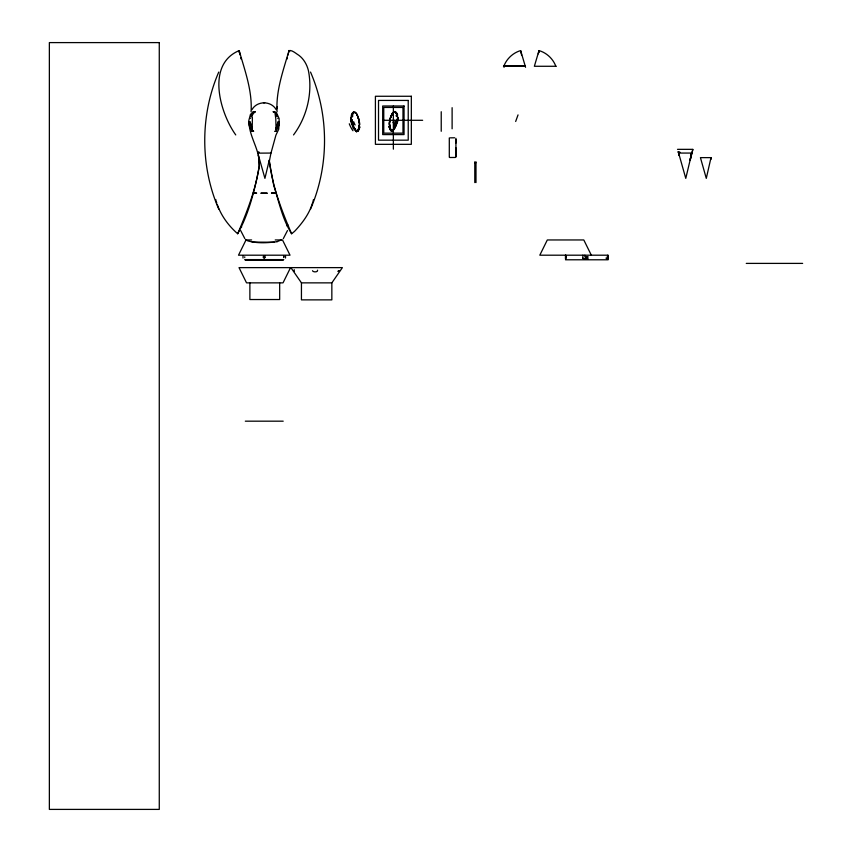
<?xml version="1.0" encoding="UTF-8"?>
<svg xmlns="http://www.w3.org/2000/svg" width="852" height="852" viewBox="0 0 852 852"><rect width="100%" height="100%" fill="white"/><g stroke="black" fill="none" stroke-linecap="round" stroke-linejoin="round"><path stroke-width="1.28" d="M301.448 282.864L301.438 299.872L331.843 299.872L331.843 282.864L342.397 267.624L290.883 267.624L301.448 282.864L331.843 282.864M389.63 125.595L389.758 126.192A13.44 13.44 0 0 1 389.407 123.849L389.396 123.167A12.077 12.077 0 0 1 389.407 122.731L389.417 122.571A16.667 16.667 0 0 1 390.322 118.29L392.719 112.72M389.396 123.465L389.779 126.543M397.841 119.28L397.852 119.205A8.499 8.499 0 0 1 397.458 121.261L397.458 121.357M455.926 156.587L455.926 157.045M455.926 156.31L455.937 147.801M455.926 156.768L455.926 149.931M351.045 119.557L351.045 119.599A8.499 8.499 0 0 0 351.439 121.612L352.004 123.348M359.501 123.838L359.501 123.678M244.748 257.581L244.758 256.825M283.78 256.303L283.769 257.581M283.769 256.974L283.78 256.335M252.384 118.258C250.339 113.998 257.655 111.154 253.363 111.676L250.445 114.434L248.805 120.569L249.285 125.766L252.011 131.336L252.203 129.461M359.491 124.254L359.48 124.158A13.44 13.44 0 0 1 359.033 126.937L358.649 128.183A10.607 10.607 0 0 1 357.414 130.644M294.217 271.447L294.217 269.679M608.147 257.048L608.147 258.859M565.472 258.859L565.472 257.08M359.469 124.594L359.129 126.81M255.11 111.729L253.204 112.709L253.385 111.729M389.417 123.242L389.609 121.421M351.045 119.429L351.791 115.531M351.301 117.587L351.088 118.694A12.578 12.578 0 0 1 351.258 117.608L351.748 115.659M690.163 160.389L691.441 153.062M690.237 160.091L690.408 157.971M270.957 153.062L269.296 161.443L273.769 185.502M252.203 129.461L252.384 118.3M359.448 124.935L359.15 126.724M690.706 154.563L690.557 156.331M313.472 199.549L312.972 201.658M351.12 118.662L351.205 117.832M259.253 166.598L258.614 158.429M277.07 108.651L277.39 106.553M566.133 258.646L565.834 255.195M258.965 167.258C255.493 190.422 246.771 212.34 237.676 233.746C228.741 225.95 221.211 215.929 217.335 204.608M389.641 121.24L390.344 118.343M249.072 121.868C248.965 137.545 261.319 151.326 259.093 167.599C254.641 190.262 248.997 213.458 237.676 233.746M359.31 125.713L359.193 126.554M293.535 134.925C307.061 116.799 312.876 92.527 308.349 70.279C306.667 63.836 303.003 57.638 297.103 54.134C295.388 52.931 288.604 47.627 288.562 52.558M538.283 53.846L538.996 50.598C546.611 52.728 553.108 58.863 555.823 66.275M351.386 117.203L351.546 116.16A6.784 6.784 0 0 1 352.962 112.922M351.418 117.043L351.471 116.479M287.976 55.082L288.253 53.846M287.124 58.958L287.412 57.68M692.825 149.462L690.195 159.569M253.374 112.113L255.121 112.049M397.746 120.111L397.085 122.475M269.317 159.942L264.929 178.377L258.454 155.437M690.163 159.942L685.775 178.377L679.3 155.437M690.184 160.336L692.857 149.345L677.51 149.345M389.918 119.781L390.866 116.596L390.535 117.778M389.96 119.621L390.12 119.067M390.046 119.323L390.152 118.684M397.469 121.122L397.341 121.74M710.887 157.631L710.728 159.452L711.186 157.631L700.429 157.631L706.287 178.377L711.015 157.588M390.248 118.652L390.621 117.288M397.373 121.442L397.17 122.028M274.791 111.676L275.782 118.513L276.112 131.336L279.051 125.052L279.126 118.534L276.474 112.773L273.066 111.676C277.177 113.465 270.808 111.324 274.749 112.049M390.365 118.279L390.504 117.597M397.202 122.411L397.277 121.708M312.471 203.053C309.276 213.958 302.204 223.245 294.515 231.403L291.597 233.746C282.385 219.124 278.977 201.786 273.769 185.512M515.673 121.474L518.037 114.892M391.302 115.521L390.866 116.639M391.036 116.181L390.993 116.309M218.751 72.069C200.082 115.095 200.082 166.087 218.751 209.113M310.522 209.113C329.192 166.087 329.192 115.095 310.522 72.069M351.993 114.945L352.579 113.976M395.935 125.116L395.818 125.372A17.445 6.624 -71.2 0 1 395.285 126.32L394.785 127.715L395.435 126.32A38.723 38.723 0 0 0 396.638 123.646L396.925 122.773L396.478 124.328M391.057 116.415L391.164 115.851M391.174 116.117L391.334 115.435M396.563 123.678L395.765 125.926M391.27 115.659L391.696 114.605M538.996 50.598L534.364 66.275L556.164 66.275M391.59 114.86L391.483 115.403L392.357 113.273M391.537 115.297L392.719 112.602M395.988 125.297L395.701 125.926M289.35 50.492L289.659 51.642M391.75 114.818L392.048 114.211M395.775 125.446L395.435 126.469M395.722 126.011L394.806 127.544M239.178 52.558L239.188 50.598C206.046 64.358 219.827 112.698 235.748 134.925M520.636 52.558L520.647 50.598C513.032 52.76 506.578 58.852 503.809 66.275M287.465 230.583L283.29 238.677M246.015 239.955L238.507 255.195L290.021 255.195L282.502 239.955L275.217 239.955M392.069 114.147L392.197 113.582M394.764 127.438L393.965 128.748M394.678 127.853L393.251 130.058L394.764 127.619L394.125 128.961M393.901 129.334L394.593 127.768L394.551 128.311M394.636 128.151L394.455 128.471M394.433 128.002L394.188 128.769A14.622 14.622 0 0 1 393.411 129.919L393.315 129.962M289.02 50.492C283.311 70.503 275.771 90.653 277.07 111.782M287.071 226.014L287.784 224.768M393.709 129.344L393.89 128.854M393.869 129.504L393.624 129.877A13.11 11.598 48.7 0 1 393.336 130.441M392.847 130.771A2.737 2.386 11.6 0 1 393.102 130.26L393.209 130.186A2.29 2.29 0 0 0 392.847 130.793A2.418 2.055 13.2 0 1 393.113 130.218L393.081 130.548A2.545 2.205 11.2 0 0 392.847 131.07M356.413 131.751A1.076 1.033 -3.2 0 0 357.169 131.165L356.967 131.155A1.448 1.246 -64.7 0 0 357.158 130.888L357.233 130.878A2.023 1.832 -36.1 0 1 355.976 130.26M357.339 130.952L357.233 131.091A1.203 1.15 3.9 0 1 356.455 131.719M392.548 113.263L394.029 112.113L395.52 112.698M357.254 131.059L357.233 130.888A2.034 2.034 0 0 1 356.903 131.229L356.732 131.219M251.958 109.674C257.059 100.6 271.096 100.6 276.197 109.674M587.497 258.646L587.465 257.219M586.208 257.187C587.773 255.696 583.844 260.03 588.295 258.933M353.047 112.996L353.292 112.773A4.175 4.175 0 0 1 354.176 112.198M353.25 113.178L354.805 112.453L356.498 113.657M281.171 239.955L277.134 241.659M245.887 239.955L248.007 240.946C257.304 243.523 267.539 242.948 277.081 241.691M263.449 102.73L264.695 102.73M583.982 258.933L587.305 258.795L586.208 258.72M454.638 137.779L450.314 137.843M455.383 157.46L449.664 157.513M503.479 66.275L525.279 66.275L520.647 50.598M382.686 120.292L422.645 120.292M251.915 131.314L253.587 131.314L253.044 130.58L253.555 131.229M274.568 131.314L276.229 131.314M678.16 151.645L678.618 153.062L691.835 153.062M245.632 239.955L251.628 239.955M566.154 256.963L565.472 256.963L565.558 255.195M588.295 256.931L584.855 256.931L584.855 255.195M607.018 256.963L608.158 256.963L608.062 255.195L539.806 255.195L547.314 239.955L583.801 239.955L591.32 255.195M605.942 258.124L607.796 258.124L607.891 258.859M606.805 258.646L607.838 258.646M244.726 259.604L283.791 259.604M565.472 259.785L608.158 259.785M245.301 260.169L283.226 260.169M746.267 263.396L802.637 263.396M337.775 271.255L338.798 271.5M245.312 421.176L283.205 421.176M274.355 242.234L252.128 242.106M392.09 130.931L392.069 130.91A2.034 2.034 0 0 1 391.664 130.537L392.026 130.888M583.215 258.688L583.918 258.933L582.906 258.167M395.711 112.901L395.605 112.421A4.175 4.175 0 0 0 394.71 111.846M355.785 130.612L355.774 130.569A2.418 2.045 -9.6 0 1 356.04 131.048M391.696 130.825L391.664 130.782A1.203 1.15 -3.9 0 0 392.442 131.378A1.076 1.033 3.2 0 1 391.728 130.814M355.178 130.303A13.11 11.598 -48.7 0 0 355.55 130.793L355.763 130.899A2.545 2.205 -11.2 0 1 356.051 131.421M390.259 127.832A10.607 10.607 0 0 0 391.526 130.367L391.664 130.526A2.023 1.789 31.5 0 0 392.921 129.909M355.657 130.42L353.388 126.671A38.723 38.723 0 0 1 352.249 123.998L351.801 122.656M396.318 113.625L396.904 114.594M354.933 129.099L354.112 128.066L354.752 129.121A14.622 14.622 0 0 0 355.486 130.271M355.039 129.76L354.954 129.302M354.528 128.535L354.432 128.822M354.56 128.865L354.933 129.461L352.984 125.936M354.752 129.387L354.752 128.95M241.329 226.44L241.659 227.015M356.179 112.943L357.094 115.052L356.541 113.614M244.865 238.677L240.679 230.583M354.144 128.013L353.463 126.66M353.644 126.863L353.612 126.788A17.445 6.72 71.4 0 1 353.09 125.851L352.962 125.468M356.764 114.147L356.839 114.541M353.378 126.767L352.281 124.339M538.72 51.983L538.996 52.558M357.126 114.882L357.467 115.883L357.084 114.711M357.276 115.126L359.256 121.58M357.489 115.68L358.98 120.121M357.478 115.915L357.733 116.255M352.558 124.562L352.036 123.306M239.188 50.598C244.812 70.588 252.416 90.685 251.074 111.782M357.925 116.735L358.564 118.747M277.007 116.01L276.623 115.116L277.273 116.735M390.216 127.747L389.854 126.597M216.301 201.658L216.802 203.053M351.61 122.273C351.982 123.721 351.237 120.601 351.663 122.443M358.426 118.343L358.617 118.63A16.667 16.667 0 0 1 359.512 122.912M317.604 270.169C318.084 272.587 312.503 272.129 312.524 270.702M351.471 121.644L351.152 120.505M358.692 119.152L358.894 119.823M397.107 115.18L397.841 119.099A5.868 5.123 -61.8 0 0 397.937 118.716M678.639 153.104L679.332 155.767L678.618 153.264M257.805 153.147L270.989 153.062L275.91 135.18L278.764 129.121L279.083 121.964M678.213 151.858L678.522 152.945M525.556 67.297L525.12 65.7L503.649 65.7L504.086 67.297M291.597 233.746C281.565 210.295 272.246 186.119 269.317 160.559M397.245 115.35L397.575 116.916M389.769 126.458L389.47 124.53M520.923 51.983L521.626 55.082M239.455 51.983L240.168 55.082M338.755 271.33L338.691 270.702M240.733 57.68L241.02 58.958M397.394 116.287L397.405 116.053M397.841 118.673L397.831 118.524A12.578 12.578 0 0 0 397.639 117.267L397.82 118.62A5.431 4.473 -68.9 0 1 397.746 119.12M397.586 117.235L397.788 118.353M216.025 200.859L215.801 199.549M389.588 125.617L389.492 124.935M359.278 121.772L359.501 123.593A12.045 12.003 89.2 0 0 359.48 123.007L359.48 122.912M258.284 154.808L258.433 156.491M389.449 124.594L389.396 123.732M359.48 122.997L359.491 123.082A12.077 12.077 0 0 1 359.501 123.508M339.064 271.447L339.043 270.574M607.796 258.124L607.785 255.195M455.926 138.312L455.937 143.104M582.864 255.195L582.864 258.124M475.991 161.805L475.991 162.7M475.991 162.913L475.991 182.573M474.788 161.805L474.788 162.7M474.788 162.913L474.788 182.573M455.926 139.409L455.926 149.75M452.114 107.682L452.114 128.801M449.302 137.896L449.302 157.258M441.229 111.729L441.229 131.283M393.368 105.999L393.368 149.164M285.526 256.101L285.526 258.039M279.669 282.864L279.669 299.531L249.881 299.531L249.881 282.864M243.001 256.101L243.001 258.039M396.201 122.145A15.592 6.145 -71.9 0 1 395.275 124.53M397.234 120.079A8.52 5.133 -73.8 0 1 396.819 121.602M397.021 120.004A9.042 6.571 -75.3 0 1 396.723 121.186M397.256 115.829A6.784 6.784 0 0 0 395.935 112.57A8.999 7.125 -70.2 0 1 396.468 113.241M396.83 122.219A16.263 8.062 -73.6 0 1 396.265 123.721M397.011 119.205A8.286 6.071 -75.9 0 1 396.468 121.634M397.469 119.078A7.391 6.049 -74.1 0 1 397.096 120.877M395.285 121.314A17.434 4.143 -68.6 0 1 393.805 124.669M396.947 119.333A8.147 5.762 -75.3 0 1 396.436 121.495M397.98 118.247A6.23 5.495 -76.3 0 1 398.054 118.96M396.105 115.286A9.425 5.591 -86.2 0 1 396.372 116.49M394.114 120.249A18.041 3.227 -66.8 0 1 393.028 122.656M389.641 124.509A12.162 11.768 -72.1 0 1 389.588 123.678M391.015 130.654A9.67 8.424 69.3 0 1 389.162 126.266M396.489 121.751A16.838 6.571 -71.9 0 1 394.284 126.778M396.723 114.583A7.029 4.984 -87.8 0 1 396.957 115.276M397.65 121.527A14.133 8.531 -73.9 0 1 397.373 122.337M396.521 124.488A16.316 6.869 -72 0 1 396.116 125.372M394.572 125.489A18.435 7.679 -72.2 0 1 394.114 126.405M393.475 129.366A6.784 5.996 50.2 0 1 393.081 129.834M391.984 130.782A1.448 1.246 64.7 0 1 391.728 130.537M395.456 111.676A6.092 4.92 -80.6 0 1 397.639 115.201M394.902 111.41A5.389 4.239 -44.4 0 1 395.445 111.846M393.294 112.251A4.004 3.057 -49.5 0 1 393.73 111.676M389.811 122.592A15.229 14.473 -82.8 0 1 390.28 119.802M389.407 123.167A12.045 12.003 -89.2 0 1 389.417 122.656M389.194 126.629A9.606 8.094 71.1 0 0 391.1 130.963A9.723 8.435 71 0 1 389.098 126.533M353.612 124.871A15.592 6.145 71.9 0 1 352.696 122.496M352.068 121.942A8.52 5.133 73.8 0 1 351.663 120.42M351.003 121.921A9.042 7.806 74.8 0 1 350.662 120.526M356.051 131.133A2.29 2.29 0 0 0 355.71 130.569L355.71 130.569A2.737 2.364 -8.4 0 1 356.04 131.123M352.622 124.072A16.263 8.062 73.6 0 1 352.068 122.571M352.419 121.985A8.286 6.071 75.9 0 1 351.887 119.557M351.162 121.431A7.391 6.72 72.3 0 1 350.779 119.429M355.092 125.01A17.434 4.143 68.6 0 1 353.612 121.666M352.451 121.847A8.147 5.762 75.3 0 1 351.951 119.674M350.832 119.312A6.23 5.495 76.3 0 1 350.917 118.598M352.526 116.841A9.425 5.591 86.2 0 1 352.792 115.638M352.973 130.729A18.041 9.447 72.7 0 1 349.277 123.796M359.374 126.565A9.67 8.073 -73 0 1 357.67 130.825M359.629 124.041A12.162 12.077 38.4 0 1 359.555 124.893M351.184 119.11A5.868 4.899 66.8 0 0 351.162 119.482A5.431 4.473 68.9 0 1 351.162 119.014M353.963 128.62A16.838 7.828 73.8 0 1 351.258 122.741M351.61 115.414A7.029 5.336 84.1 0 1 351.876 114.69M352.93 114.211A8.999 6.518 85.5 0 1 353.452 113.486M355.817 130.175A6.784 6.017 -37 0 1 355.327 129.653M353.633 128.961A18.435 9.617 75.7 0 1 353.016 127.885M353.154 125.212A16.316 6.337 71.4 0 1 352.781 124.392M352.025 122.443A14.133 7.966 73.7 0 1 351.78 121.687M351.248 115.542A6.092 4.92 80.6 0 1 353.431 112.027M353.452 112.198A5.389 4.239 44.4 0 1 353.995 111.75M355.167 112.027A4.004 3.057 49.5 0 1 355.603 112.602M358.617 120.153A15.229 14.473 82.8 0 1 359.086 122.944M359.704 126.98A9.606 8.094 -71.1 0 1 357.797 131.314M359.8 126.873A9.723 8.435 -71 0 1 357.829 131.4M263.289 257.016C263.982 259.604 267.049 255.547 264.035 258.028C261.351 255.366 267.986 255.888 263.289 257.07M278.008 122.006L276.027 129.11L278.008 122.006M250.371 118.492L250.371 118.471M253.332 193.031L256.654 193.116L253.332 193.021M250.882 116.735L251.521 115.116L250.882 116.735M290.543 267.624L283.024 282.864L246.537 282.864L239.018 267.624L290.543 267.624M252.064 114.179L252.448 113.614L252.022 114.264M274.887 193.021L271.49 193.116L274.887 193.021M267.102 193.191L261.042 193.191L267.102 193.191M159.271 42.6L49.363 42.6L49.363 809.4L159.271 809.4L159.271 42.6M411.335 96.265L375.412 96.265L375.412 144.329L411.335 144.329L411.335 96.265M408.225 100.429L378.522 100.429L378.522 140.165L408.225 140.165L408.225 100.429M404.05 105.999L382.686 105.999L382.686 134.595L404.05 134.595L404.05 105.999M402.975 107.448L383.762 107.448L383.762 133.146L402.975 133.146L402.975 107.448M679.875 152.274L679.172 152.242L679.875 152.274M259.029 152.274L258.326 152.242L259.029 152.274M275.867 113.838L276.144 114.306L275.867 113.838M252.117 129.11L250.137 122.006L252.117 129.11M277.773 118.471L277.784 118.492"/></g></svg>
